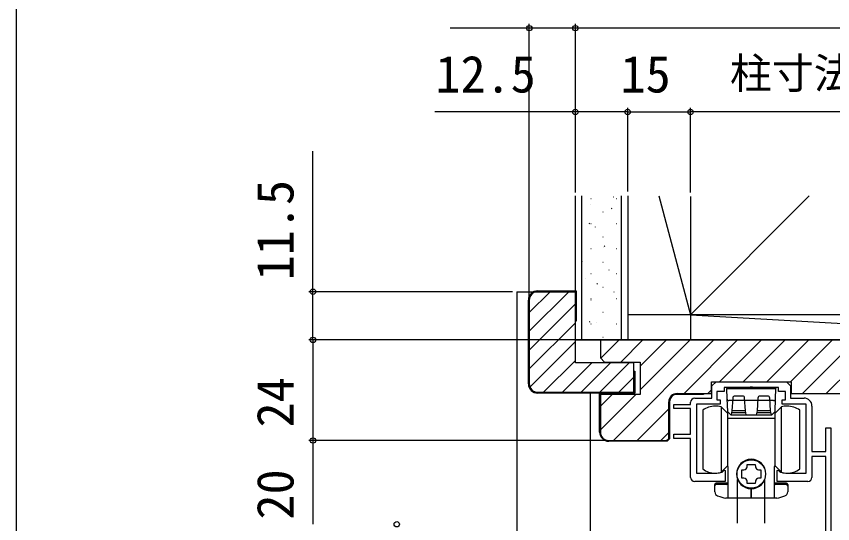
# Model space of a CAD drawing. Units: millimetres, scale not verified. Extents: x -525 to 525, y -783 to 780.
# Drawn here: x -524.9 to -330, y 453.6 to 574.6 of the extents above; entities that cross this region are included whole.
import ezdxf
from ezdxf.enums import TextEntityAlignment as Align

# ---------------------------------------------------------------- set-up
doc = ezdxf.new("R2010")
doc.units = ezdxf.units.MM
doc.header["$LTSCALE"] = 4
for name, color, linetype in [('0-3_YKK_11', 7, 'Continuous'), ('0-4_YKK_12', 2, 'Continuous'), ('0-5_YKK_13', 4, 'Continuous'), ('0-7_YKK_D', 6, 'Continuous'), ('0-8_YKK_ZWAK', 7, 'Continuous'), ('0-9_YSS_K', 3, 'Continuous'), ('0-A_YSS_KE', 3, 'Continuous')]:
    doc.layers.add(name, color=color, linetype=linetype)
doc.styles.add('ＭＳ ゴシック', font='')
doc.styles.get('ＭＳ ゴシック').set_extended_font_data('MS Gothic')

msp = doc.modelspace()

# ---------------------------------------------------------------- linework, layer by layer
at = {"layer": '0-3_YKK_11'}
msp.add_line((-330.433, 476.429), (-330.433, 447.029), dxfattribs=at)
for points in [[(-362.933, 483.529), (-358.833, 483.529), (-358.833, 486.429), (-357.833, 487.429), (-341.033, 487.429), (-340.033, 486.429), (-340.033, 483.529), (-336.833, 483.529)], [(-340.783, 465.629), (-336.333, 465.629), (-336.333, 482.129), (-342.033, 482.129), (-342.033, 483.129), (-341.233, 483.129), (-341.233, 485.129), (-342.933, 485.129), (-342.933, 486.029), (-348.975, 486.029), (-349.158, 486.149), (-349.708, 486.149), (-349.891, 486.029), (-355.933, 486.029), (-355.933, 485.129), (-357.633, 485.129), (-357.633, 483.129), (-356.833, 483.129), (-356.833, 482.129), (-362.533, 482.129), (-362.533, 465.629), (-358.083, 465.629)], [(-363.933, 464.629), (-363.933, 473.929), (-367.933, 473.929), (-367.933, 474.929), (-363.933, 474.929), (-363.933, 481.029), (-367.933, 481.029), (-367.933, 482.029), (-363.933, 482.029), (-363.933, 482.529)], [(-334.933, 481.629), (-334.933, 470.829), (-331.633, 470.829), (-331.633, 476.429), (-330.433, 476.429)], [(-331.633, 447.029), (-331.633, 469.629), (-334.933, 469.629), (-334.933, 464.629)], [(-356.398, 465.894), (-356.278, 465.967), (-355.88, 466.365), (-355.633, 466.263), (-355.633, 463.629), (-362.933, 463.629)], [(-335.933, 463.629), (-343.233, 463.629), (-343.233, 466.263), (-342.986, 466.365), (-342.588, 465.967), (-342.468, 465.894)]]:
    msp.add_lwpolyline(points, dxfattribs=at)
for centre, radius, start, end in [((-362.933, 482.529), 1, 90.00001, 179.99999), ((-336.833, 481.629), 1.9, 0.00001, 89.99999), ((-358.083, 471.129), 5.5, 270, 287.83761), ((-340.783, 471.129), 5.5, 252.16239, 270), ((-362.933, 464.629), 1, 180.00001, 269.99999), ((-335.933, 464.629), 1, 270.00001, 359.99999)]:
    msp.add_arc(centre, radius, start, end, dxfattribs=at)
at = {"layer": '0-4_YKK_12'}
for p, q in [((-405.432, 508.929), (-405.433, 327.931)), ((-405.432, 508.929), (-391.43, 508.929)), ((-387.933, 484.929), (-387.933, 327.931))]:
    msp.add_line(p, q, dxfattribs=at)
at = {"layer": '0-5_YKK_13'}
for p, q in [((-355.333, 485.729), (-355.033, 486.029)), ((-355.333, 485.729), (-355.253, 483.429)), ((-349.433, 486.029), (-355.033, 486.029)), ((-343.833, 486.029), (-349.433, 486.029)), ((-343.833, 486.029), (-343.533, 485.729)), ((-355.253, 483.429), (-355.144, 480.329)), ((-353.854, 483.552), (-354.033, 480.529)), ((-351.511, 484.029), (-353.355, 484.029)), ((-350.833, 480.529), (-351.012, 483.552)), ((-347.854, 483.552), (-348.033, 480.529)), ((-345.511, 484.029), (-347.355, 484.029)), ((-344.833, 480.529), (-345.012, 483.552)), ((-343.722, 480.329), (-343.613, 483.429)), ((-356.633, 481.43), (-355.033, 479.83)), ((-356.633, 481.43), (-356.633, 465.83)), ((-349.433, 482.929), (-354.752, 482.929)), ((-344.114, 482.929), (-349.433, 482.929)), ((-343.833, 479.83), (-342.233, 481.43)), ((-342.233, 465.83), (-342.233, 481.43)), ((-361.033, 480.63), (-361.033, 473.63)), ((-354.317, 479.529), (-355.144, 480.329)), ((-355.033, 467.43), (-355.033, 479.83)), ((-350.733, 480.029), (-354.133, 480.029)), ((-349.433, 479.529), (-348.224, 479.529)), ((-348.033, 480.529), (-348.233, 479.529)), ((-348.224, 479.529), (-344.55, 479.529)), ((-344.733, 480.029), (-348.133, 480.029)), ((-344.833, 480.529), (-348.033, 480.529)), ((-344.633, 479.529), (-344.833, 480.529)), ((-343.722, 480.329), (-344.55, 479.529)), ((-343.833, 479.83), (-343.833, 467.43)), ((-337.833, 473.63), (-337.833, 480.63)), ((-349.433, 478.68), (-355.033, 478.68)), ((-343.833, 478.68), (-349.433, 478.68)), ((-361.033, 473.63), (-361.033, 466.63)), ((-337.833, 466.63), (-337.833, 473.63)), ((-355.033, 467.43), (-356.633, 465.83)), ((-350.441, 467.175), (-350.403, 467.68)), ((-342.233, 465.83), (-343.833, 467.43)), ((-352.683, 453.73), (-352.683, 464.131)), ((-346.183, 453.73), (-346.183, 464.131)), ((-358.133, 461.149), (-358.133, 462.93)), ((-355.233, 463.23), (-357.833, 463.23)), ((-355.233, 462.93), (-357.833, 462.93)), ((-349.433, 461.93), (-349.433, 459.63)), ((-349.433, 459.63), (-349.433, 461.93)), ((-341.033, 463.23), (-343.633, 463.23)), ((-341.033, 462.93), (-343.633, 462.93)), ((-340.733, 462.93), (-340.733, 461.149)), ((-349.433, 459.63), (-355.511, 459.63)), ((-343.355, 459.63), (-349.433, 459.63))]:
    msp.add_line(p, q, dxfattribs=at)
for points in [[(-343.613, 483.429), (-343.533, 485.729), (-355.333, 485.729)], [(-354.317, 479.529), (-350.642, 479.529), (-349.433, 479.529)], [(-350.633, 479.529), (-350.833, 480.529), (-354.033, 480.529), (-354.233, 479.529)], [(-354.933, 459.63), (-354.933, 467.23), (-355.233, 467.23)], [(-351.179, 464.422), (-351.683, 464.46), (-351.683, 466.4), (-351.179, 466.438)], [(-350.403, 467.68), (-348.463, 467.68), (-348.425, 467.175)], [(-347.688, 466.438), (-347.183, 466.4), (-347.183, 464.46), (-347.688, 464.422)], [(-343.633, 467.23), (-343.933, 467.23), (-343.933, 459.63)], [(-348.425, 463.684), (-348.463, 463.18), (-350.403, 463.18), (-350.441, 463.684)]]:
    msp.add_lwpolyline(points, dxfattribs=at)
msp.add_circle((-349.433, 465.43), 3.4, dxfattribs=at)
for centre, radius, start, end in [((-354.752, 483.429), 0.5, 182, 270), ((-353.355, 483.529), 0.5, 90, 177.4552), ((-351.511, 483.529), 0.5, 2.5448, 90), ((-347.355, 483.529), 0.5, 90, 177.4552), ((-345.511, 483.529), 0.5, 2.5448, 90), ((-344.114, 483.429), 0.5, 270, 358), ((-358.033, 476.63), 5, 90, 126.8699), ((-358.033, 476.63), 5, 73.7398, 90), ((-340.833, 476.63), 5, 90, 106.2602), ((-340.833, 476.63), 5, 53.1301, 90), ((-349.433, 465.43), 3.5, 90, 270), ((-349.433, 465.43), 3.5, 270, 90), ((-358.033, 470.63), 5, 233.1301, 270), ((-358.033, 470.63), 5, 270, 286.2602), ((-351.239, 467.236), 0.8, 274.33284, 355.66716), ((-347.627, 467.236), 0.8, 184.33284, 265.66716), ((-340.833, 470.63), 5, 253.7398, 270), ((-340.833, 470.63), 5, 270, 306.8699), ((-351.239, 463.624), 0.8, 4.33284, 85.66716), ((-347.627, 463.624), 0.8, 94.33284, 175.66716), ((-357.833, 462.93), 0.3, 90, 180), ((-357.833, 462.63), 0.3, 90, 180), ((-355.233, 463.53), 0.3, 270, 0), ((-355.233, 463.23), 0.3, 270, 0), ((-343.633, 463.53), 0.3, 180, 270), ((-343.633, 463.23), 0.3, 180, 270), ((-341.033, 462.93), 0.3, 0, 90), ((-341.033, 462.63), 0.3, 0, 90), ((-357.133, 461.149), 1, 180, 251.28667), ((-349.433, 483.88), 25, 251.28667, 255.93013), ((-349.433, 483.88), 25, 284.06987, 288.71333), ((-341.733, 461.149), 1, 288.71333, 0)]:
    msp.add_arc(centre, radius, start, end, dxfattribs=at)
at = {"layer": '0-7_YKK_D'}
for p, q in [((-402.433, 506.429), (-402.433, 572.8)), ((-391.433, 532.607), (-391.433, 572.8)), ((-231.433, 571.8), (-391.433, 571.8)), ((-391.433, 532.8), (-391.433, 552.8)), ((-378.933, 532.8), (-378.933, 552.8)), ((-378.933, 532.8), (-378.933, 552.8)), ((-378.933, 551.8), (-363.933, 551.8)), ((-363.933, 532.607), (-363.933, 552.8)), ((-363.933, 532.607), (-363.933, 552.8)), ((-258.933, 551.8), (-363.933, 551.8)), ((-406.432, 508.929), (-455.077, 508.929)), ((-383.933, 497.429), (-455.077, 497.429)), ((-386.433, 497.429), (-455.077, 497.429)), ((-454.077, 497.429), (-454.077, 473.429)), ((-384.433, 473.429), (-455.077, 473.429)), ((-384.433, 473.429), (-455.077, 473.429)), ((-454.077, 473.429), (-454.077, 453.43))]:
    msp.add_line(p, q, dxfattribs=at)
for points in [[(-391.433, 571.8), (-402.433, 571.8), (-421.324, 571.8)], [(-378.933, 551.8), (-391.433, 551.8), (-424.983, 551.8)], [(-454.077, 497.429), (-454.077, 508.929), (-454.077, 542.479)]]:
    msp.add_lwpolyline(points, dxfattribs=at)
for centre in [(-402.433, 571.8), (-391.433, 571.8), (-391.433, 571.8), (-391.433, 551.8), (-378.933, 551.8), (-378.933, 551.8), (-363.933, 551.8), (-363.933, 551.8), (-454.077, 508.929), (-454.077, 497.429), (-454.077, 497.429), (-454.077, 473.429), (-454.077, 473.429), (-434.077, 453.43)]:
    msp.add_circle(centre, 0.637, dxfattribs=at)
at = {"layer": '0-8_YKK_ZWAK'}
msp.add_line((-524.9, 746.8), (-524.9, -783.2), dxfattribs=at)
at = {"layer": '0-9_YSS_K'}
for p, q in [((-391.433, 497.429), (-391.433, 531.8)), ((-389.933, 531.8), (-389.933, 497.429)), ((-387.723, 531.19), (-387.623, 531.19)), ((-382.364, 531.56), (-382.345, 531.567)), ((-381.643, 531.19), (-381.543, 531.19)), ((-380.433, 497.429), (-380.433, 531.8)), ((-378.933, 531.8), (-378.933, 497.429)), ((-371.529, 531.771), (-363.935, 503.429)), ((-363.933, 503.429), (-335.592, 531.771)), ((-363.933, 531.607), (-363.933, 497.429)), ((-387.85, 529.617), (-387.832, 529.624)), ((-382.779, 528.744), (-382.612, 528.854)), ((-384.873, 527.96), (-384.773, 527.96)), ((-388.158, 525.184), (-387.991, 525.294)), ((-387.723, 525.21), (-387.623, 525.21)), ((-386.653, 524.359), (-386.634, 524.366)), ((-381.643, 525.21), (-381.543, 525.21)), ((-384.873, 521.98), (-384.773, 521.98)), ((-387.723, 519.23), (-387.623, 519.23)), ((-384.701, 519.369), (-384.682, 519.375)), ((-384.548, 519.738), (-384.381, 519.848)), ((-381.643, 519.23), (-381.543, 519.23)), ((-389.927, 516.178), (-389.76, 516.288)), ((-384.873, 516), (-384.773, 516)), ((-387.723, 513.25), (-387.623, 513.25)), ((-383.409, 514.144), (-383.39, 514.151)), ((-381.643, 513.25), (-381.543, 513.25)), ((-388.989, 512.168), (-388.97, 512.175)), ((-386.317, 510.731), (-386.15, 510.842)), ((-402.43, 503.975), (-397.475, 508.929)), ((-402.43, 499.485), (-392.985, 508.929)), ((-384.873, 510.02), (-384.773, 510.02)), ((-382.211, 508.887), (-382.192, 508.893)), ((-387.723, 507.27), (-387.623, 507.27)), ((-387.697, 506.944), (-387.678, 506.951)), ((-381.643, 507.27), (-381.543, 507.27)), ((-402.43, 494.994), (-391.43, 505.994)), ((-384.873, 504.04), (-384.773, 504.04)), ((-363.935, 503.429), (-378.935, 503.429)), ((-402.43, 490.504), (-391.43, 501.504)), ((-388.086, 501.725), (-387.919, 501.835)), ((-387.723, 501.29), (-387.623, 501.29)), ((-386.499, 501.686), (-386.48, 501.693)), ((-381.643, 501.29), (-381.543, 501.29)), ((-402.278, 486.166), (-391.43, 497.014)), ((-391.433, 497.429), (-311.433, 497.429)), ((-385.351, 493.048), (-380.969, 497.429)), ((-384.873, 498.06), (-384.773, 498.06)), ((-382.342, 473.429), (-358.342, 497.429)), ((-380.612, 492.129), (-375.312, 497.429)), ((-375.933, 491.152), (-369.656, 497.429)), ((-375.933, 485.495), (-363.999, 497.429)), ((-365.485, 484.629), (-352.685, 497.429)), ((-357.028, 487.429), (-347.028, 497.429)), ((-351.371, 487.429), (-341.371, 497.429)), ((-345.714, 487.429), (-335.714, 497.429)), ((-340.058, 487.429), (-330.058, 497.429)), ((-337.201, 484.629), (-324.401, 497.429)), ((-331.544, 484.629), (-318.744, 497.429)), ((-399.024, 484.929), (-391.43, 492.524)), ((-394.534, 484.929), (-387.534, 491.929)), ((-390.044, 484.929), (-383.044, 491.929)), ((-385.554, 484.929), (-378.554, 491.929)), ((-381.064, 484.929), (-377.43, 488.564)), ((-359.828, 484.629), (-358.933, 485.525)), ((-385.433, 481.652), (-382.656, 484.429)), ((-385.433, 475.995), (-376.999, 484.429)), ((-376.685, 473.429), (-369.133, 480.981)), ((-371.028, 473.429), (-369.133, 475.325))]:
    msp.add_line(p, q, dxfattribs=at)
msp.add_lwpolyline([(-258.933, 503.429), (-363.933, 503.429), (-258.933, 497.429)], dxfattribs=at)
at = {"layer": '0-A_YSS_KE'}
for p, q in [((-402.63, 486.929), (-402.63, 506.929)), ((-402.43, 506.929), (-402.43, 486.929))]:
    msp.add_line(p, q, dxfattribs=at)
for points in [[(-400.43, 509.129), (-391.23, 509.129), (-391.23, 501.929), (-391.43, 501.929)], [(-391.43, 491.929), (-391.43, 508.929), (-400.43, 508.929)], [(-237.433, 497.429), (-385.433, 497.429), (-385.433, 493.129), (-384.433, 492.129), (-375.933, 492.129), (-375.933, 484.429), (-385.433, 484.429), (-385.433, 475.429)], [(-400.43, 484.929), (-377.43, 484.929), (-377.43, 491.929), (-391.43, 491.929)], [(-377.43, 489.929), (-377.23, 489.929), (-377.23, 484.729), (-400.43, 484.729)], [(-367.133, 484.629), (-358.933, 484.629), (-358.933, 487.429), (-339.933, 487.429), (-339.933, 484.629), (-320.933, 484.629), (-320.933, 487.429), (-301.933, 487.429), (-301.933, 484.629), (-282.933, 484.629), (-282.933, 487.429), (-263.933, 487.429), (-263.933, 484.629), (-255.733, 484.629)], [(-385.633, 475.429), (-385.633, 484.629), (-378.633, 484.629), (-378.633, 484.429)], [(-360.833, 484.629), (-360.833, 484.429), (-367.133, 484.429)], [(-383.433, 473.429), (-369.633, 473.429), (-369.133, 473.929), (-369.133, 482.629)], [(-368.933, 482.629), (-368.933, 473.847), (-369.55, 473.229), (-383.433, 473.229)]]:
    msp.add_lwpolyline(points, dxfattribs=at)
for centre, radius, start, end in [((-400.43, 506.929), 2.2, 90, 180), ((-400.43, 506.929), 2, 90, 180), ((-400.43, 486.929), 2.2, 180, 270), ((-400.43, 486.929), 2, 180, 270), ((-367.133, 482.629), 2, 90.00001, 179.99999), ((-367.133, 482.629), 1.8, 90.00001, 179.99999), ((-383.433, 475.429), 2.2, 180.00001, 269.99999), ((-383.433, 475.429), 2, 180.00001, 269.99999)]:
    msp.add_arc(centre, radius, start, end, dxfattribs=at)

# ---------------------------------------------------------------- texts
at = {"layer": '0-7_YKK_D', "style": 'ＭＳ ゴシック'}
for s, height, p in [('柱寸法：【105】', 7.331, (-354.53, 555.164)), ('12.5', 8.798, (-424.824, 553.8)), ('15', 8.798, (-380.638, 553.8))]:
    msp.add_text(s, height=height, dxfattribs=at).set_placement(p, align=Align.BOTTOM_LEFT)
for s, p in [('11.5', (-456.077, 511.638)), ('24', (-456.077, 476.532)), ('20', (-456.077, 454.566))]:
    msp.add_text(s, height=8.798, rotation=90, dxfattribs=at).set_placement(p, align=Align.BOTTOM_LEFT)

doc.saveas('drawing.dxf')
